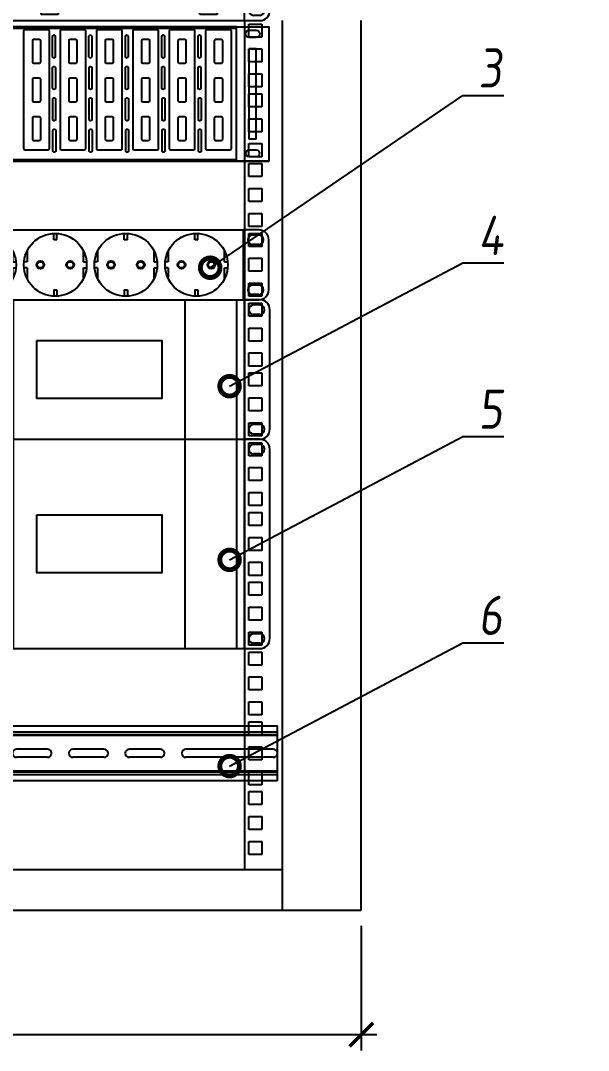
# Model space of a CAD drawing. Header units: millimetres. Extents: x -25459 to 1045457, y -66278 to 462905.
# Drawn here: x 654008 to 657629, y 27612 to 34172 of the extents above; entities that cross this region are included whole.
import ezdxf
from ezdxf import colors
from ezdxf.entities.mleader import LeaderData, LeaderLine
from ezdxf.enums import TextEntityAlignment as Align
from ezdxf.math import Vec2, Vec3

# ---------------------------------------------------------------- set-up
doc = ezdxf.new("R2010")
doc.units = ezdxf.units.MM
doc.layers.add('АП_АСУ_ОсновнаяТонкая', color=7, linetype='Continuous', lineweight=25)
doc.styles.add('BRAZEN-txt', font='isocpeui.ttf')
doc.styles.add('ISOCPEUR', font='isocpeui.ttf', dxfattribs={"height": 250})
doc.styles.add('ISOCUPER', font='isocpeur.ttf', dxfattribs={"width": 0.85, "oblique": 7})
doc.dimstyles.new('BRAZEN-Размеры_осевые', dxfattribs={"dimscale": 0, "dimtxt": 350, "dimasz": 150, "dimexe": 100, "dimexo": 100, "dimgap": 70, "dimtad": 1, "dimdec": 0, "dimzin": 0, "dimdsep": 46, "dimtxsty": 'BRAZEN-txt', "dimblk": 'ARCHTICK', "dimcen": 1, "dimdle": 100, "dimadec": 0, "dimazin": 0, "dimtfac": 1, "dimtdec": 0, "dimtofl": 0, "dimtmove": 1, "dimatfit": 3, "dimfxl": 1, "dimtolj": 1, "dimtzin": 0, "dimarcsym": 0})

# ---------------------------------------------------------------- blocks, each defined once
blk = doc.blocks.new('*U72')
at = {"color": 0, "linetype": 'ByBlock', "lineweight": -2}
for p, q in [((525.5, 566.7), (525.5, 522.25)), ((528.35, 556.2), (528.35, 564.5)), ((528.35, 564.5), (536.65, 564.5)), ((536.65, 564.5), (536.65, 556.2)), ((549.5, 566.7), (549.5, 522.25)), ((600, 522.25), (600, 566.7)), ((536.65, 556.2), (528.35, 556.2)), ((528.35, 540.325), (528.35, 548.625)), ((528.35, 548.625), (536.65, 548.625)), ((536.65, 548.625), (536.65, 540.325)), ((536.65, 540.325), (528.35, 540.325)), ((528.35, 524.45), (528.35, 532.75)), ((528.35, 532.75), (536.65, 532.75)), ((536.65, 532.75), (536.65, 524.45)), ((525.5, 522.25), (525.5, 477.8)), ((536.65, 524.45), (528.35, 524.45)), ((528.35, 511.75), (528.35, 520.05)), ((528.35, 520.05), (536.65, 520.05)), ((536.65, 520.05), (536.65, 511.75)), ((549.5, 522.25), (549.5, 477.8)), ((600, 477.8), (600, 522.25)), ((536.65, 511.75), (528.35, 511.75)), ((528.35, 495.875), (528.35, 504.175)), ((528.35, 504.175), (536.65, 504.175)), ((536.65, 504.175), (536.65, 495.875)), ((536.65, 495.875), (528.35, 495.875)), ((528.35, 480), (528.35, 488.3)), ((528.35, 488.3), (536.65, 488.3)), ((536.65, 488.3), (536.65, 480)), ((536.65, 480), (528.35, 480)), ((525.5, 477.8), (525.5, 433.35)), ((528.35, 467.3), (528.35, 475.6)), ((528.35, 475.6), (536.65, 475.6)), ((536.65, 475.6), (536.65, 467.3)), ((549.5, 477.8), (549.5, 433.35)), ((600, 433.35), (600, 477.8)), ((536.65, 467.3), (528.35, 467.3)), ((528.35, 451.425), (528.35, 459.725)), ((528.35, 459.725), (536.65, 459.725)), ((536.65, 459.725), (536.65, 451.425)), ((536.65, 451.425), (528.35, 451.425)), ((528.35, 435.55), (528.35, 443.85)), ((528.35, 443.85), (536.65, 443.85)), ((536.65, 443.85), (536.65, 435.55)), ((525.5, 433.35), (525.5, 388.9)), ((536.65, 435.55), (528.35, 435.55)), ((549.5, 433.35), (549.5, 388.9)), ((600, 388.9), (600, 433.35)), ((528.35, 422.85), (528.35, 431.15)), ((528.35, 431.15), (536.65, 431.15)), ((536.65, 431.15), (536.65, 422.85)), ((536.65, 422.85), (528.35, 422.85)), ((528.35, 406.975), (528.35, 415.275)), ((528.35, 415.275), (536.65, 415.275)), ((536.65, 415.275), (536.65, 406.975)), ((536.65, 406.975), (528.35, 406.975)), ((528.35, 391.1), (528.35, 399.4)), ((528.35, 399.4), (536.65, 399.4)), ((536.65, 399.4), (536.65, 391.1)), ((525.5, 388.9), (525.5, 344.45)), ((536.65, 391.1), (528.35, 391.1)), ((549.5, 388.9), (549.5, 344.45)), ((600, 344.45), (600, 388.9)), ((528.35, 378.4), (528.35, 386.7)), ((528.35, 386.7), (536.65, 386.7)), ((536.65, 386.7), (536.65, 378.4)), ((536.65, 378.4), (528.35, 378.4)), ((528.35, 362.525), (528.35, 370.825)), ((528.35, 370.825), (536.65, 370.825)), ((536.65, 370.825), (536.65, 362.525)), ((536.65, 362.525), (528.35, 362.525)), ((528.35, 346.65), (528.35, 354.95)), ((528.35, 354.95), (536.65, 354.95)), ((536.65, 354.95), (536.65, 346.65)), ((525.5, 344.45), (525.5, 300)), ((536.65, 346.65), (528.35, 346.65)), ((528.35, 333.95), (528.35, 342.25)), ((528.35, 342.25), (536.65, 342.25)), ((536.65, 342.25), (536.65, 333.95)), ((549.5, 344.45), (549.5, 300)), ((600, 300), (600, 344.45)), ((536.65, 333.95), (528.35, 333.95)), ((528.35, 318.075), (528.35, 326.375)), ((528.35, 326.375), (536.65, 326.375)), ((536.65, 326.375), (536.65, 318.075)), ((536.65, 318.075), (528.35, 318.075)), ((528.35, 302.2), (528.35, 310.5)), ((528.35, 310.5), (536.65, 310.5)), ((536.65, 310.5), (536.65, 302.2)), ((536.65, 302.2), (528.35, 302.2)), ((525.5, 300), (525.5, 255.55)), ((528.35, 289.5), (528.35, 297.8)), ((528.35, 297.8), (536.65, 297.8)), ((536.65, 297.8), (536.65, 289.5)), ((549.5, 300), (549.5, 255.55)), ((600, 255.55), (600, 300)), ((536.65, 289.5), (528.35, 289.5)), ((528.35, 273.625), (528.35, 281.925)), ((528.35, 281.925), (536.65, 281.925)), ((536.65, 281.925), (536.65, 273.625)), ((536.65, 273.625), (528.35, 273.625)), ((528.35, 257.75), (528.35, 266.05)), ((528.35, 266.05), (536.65, 266.05)), ((536.65, 266.05), (536.65, 257.75)), ((536.65, 257.75), (528.35, 257.75)), ((525.5, 255.55), (525.5, 211.1)), ((528.35, 245.05), (528.35, 253.35)), ((528.35, 253.35), (536.65, 253.35)), ((536.65, 253.35), (536.65, 245.05)), ((549.5, 255.55), (549.5, 211.1)), ((600, 211.1), (600, 255.55)), ((536.65, 245.05), (528.35, 245.05)), ((528.35, 229.175), (528.35, 237.475)), ((528.35, 237.475), (536.65, 237.475)), ((536.65, 237.475), (536.65, 229.175)), ((536.65, 229.175), (528.35, 229.175)), ((528.35, 213.3), (528.35, 221.6)), ((528.35, 221.6), (536.65, 221.6)), ((536.65, 221.6), (536.65, 213.3)), ((525.5, 211.1), (525.5, 166.65)), ((536.65, 213.3), (528.35, 213.3)), ((549.5, 211.1), (549.5, 166.65)), ((600, 166.65), (600, 211.1)), ((528.35, 200.6), (528.35, 208.9)), ((528.35, 208.9), (536.65, 208.9)), ((536.65, 208.9), (536.65, 200.6)), ((536.65, 200.6), (528.35, 200.6)), ((528.35, 184.725), (528.35, 193.025)), ((528.35, 193.025), (536.65, 193.025)), ((536.65, 193.025), (536.65, 184.725)), ((536.65, 184.725), (528.35, 184.725)), ((528.35, 168.85), (528.35, 177.15)), ((528.35, 177.15), (536.65, 177.15)), ((536.65, 177.15), (536.65, 168.85)), ((525.5, 166.65), (525.5, 122.2)), ((536.65, 168.85), (528.35, 168.85)), ((528.35, 156.15), (528.35, 164.45)), ((528.35, 164.45), (536.65, 164.45)), ((536.65, 164.45), (536.65, 156.15)), ((549.5, 166.65), (549.5, 122.2)), ((600, 122.2), (600, 166.65)), ((536.65, 156.15), (528.35, 156.15)), ((528.35, 140.275), (528.35, 148.575)), ((528.35, 148.575), (536.65, 148.575)), ((536.65, 148.575), (536.65, 140.275)), ((536.65, 140.275), (528.35, 140.275)), ((528.35, 124.4), (528.35, 132.7)), ((528.35, 132.7), (536.65, 132.7)), ((536.65, 132.7), (536.65, 124.4)), ((525.5, 122.2), (525.5, 77.75)), ((536.65, 124.4), (528.35, 124.4)), ((528.35, 111.7), (528.35, 120)), ((528.35, 120), (536.65, 120)), ((536.65, 120), (536.65, 111.7)), ((549.5, 122.2), (549.5, 77.75)), ((600, 77.75), (600, 122.2)), ((536.65, 111.7), (528.35, 111.7)), ((528.35, 95.825), (528.35, 104.125)), ((528.35, 104.125), (536.65, 104.125)), ((536.65, 104.125), (536.65, 95.825)), ((536.65, 95.825), (528.35, 95.825)), ((528.35, 79.95), (528.35, 88.25)), ((528.35, 88.25), (536.65, 88.25)), ((536.65, 88.25), (536.65, 79.95)), ((536.65, 79.95), (528.35, 79.95)), ((525.5, 77.75), (525.5, 33.3)), ((528.35, 67.25), (528.35, 75.55)), ((528.35, 75.55), (536.65, 75.55)), ((536.65, 75.55), (536.65, 67.25)), ((549.5, 77.75), (549.5, 33.3)), ((600, 33.3), (600, 77.75)), ((536.65, 67.25), (528.35, 67.25)), ((528.35, 51.375), (528.35, 59.675)), ((528.35, 59.675), (536.65, 59.675)), ((536.65, 59.675), (536.65, 51.375)), ((536.65, 51.375), (528.35, 51.375)), ((528.35, 35.5), (528.35, 43.8)), ((528.35, 43.8), (536.65, 43.8)), ((536.65, 43.8), (536.65, 35.5)), ((525.5, 33.3), (525.5, 26)), ((536.65, 35.5), (528.35, 35.5)), ((549.5, 33.3), (549.5, 0)), ((600, 0), (600, 33.3)), ((50.5, 26), (549.5, 26)), ((0, 0), (600, 0))]:
    blk.add_line(p, q, dxfattribs=at)
blk = doc.blocks.new("19'' блок розеток")
at = {"color": 0, "linetype": 'ByBlock', "lineweight": -2}
for p, q in [((164.69, 22.22), (174.5, 22.22)), ((174.5, 22.22), (625.5, 22.22)), ((174.5, -22.23), (174.5, 22.22)), ((234.44, 16), (234.44, 19.97)), ((236.44, 16), (236.44, 19.97)), ((279.5, 16), (279.5, 19.97)), ((281.5, 16), (281.5, 19.97)), ((324.5, 16), (324.5, 19.97)), ((326.5, 16), (326.5, 19.97)), ((369.5, 16), (369.5, 19.97)), ((371.5, 16), (371.5, 19.97)), ((414.5, 16), (414.5, 19.97)), ((416.5, 16), (416.5, 19.97)), ((459.5, 16), (459.5, 19.97)), ((461.5, 16), (461.5, 19.97)), ((504.5, 16), (504.5, 19.97)), ((506.5, 16), (506.5, 19.97)), ((549.5, 16), (549.5, 19.97)), ((551.5, 16), (551.5, 19.97)), ((594.5, 16), (594.5, 19.97)), ((596.5, 16), (596.5, 19.97)), ((625.5, -22.23), (625.5, 22.22)), ((635.31, 22.22), (625.5, 22.22)), ((158.34, -15.88), (158.34, 15.87)), ((164.69, 18.87), (168.65, 18.87)), ((236.44, 16), (234.44, 16)), ((281.5, 16), (279.5, 16)), ((326.5, 16), (324.5, 16)), ((371.5, 16), (369.5, 16)), ((416.5, 16), (414.5, 16)), ((461.5, 16), (459.5, 16)), ((506.5, 16), (504.5, 16)), ((551.5, 16), (549.5, 16)), ((596.5, 16), (594.5, 16)), ((635.31, 18.87), (631.35, 18.87)), ((641.66, -15.88), (641.66, 15.87)), ((164.69, 12.87), (168.65, 12.87)), ((185.84, 12.01), (187.53, 12.98)), ((187.53, 0), (185.84, 12.01)), ((185.84, 12.01), (203.93, 12.01)), ((202.25, 12.98), (203.93, 12.01)), ((202.25, 0), (203.93, 12.01)), ((217.44, 8.72), (217.44, 2)), ((253.44, 2), (253.44, 8.72)), ((262.5, 8.72), (262.5, 2)), ((298.5, 2), (298.5, 8.72)), ((307.5, 8.72), (307.5, 2)), ((343.5, 2), (343.5, 8.72)), ((352.5, 8.72), (352.5, 2)), ((388.5, 2), (388.5, 8.72)), ((397.5, 8.72), (397.5, 2)), ((433.5, 2), (433.5, 8.72)), ((442.5, 8.72), (442.5, 2)), ((478.5, 2), (478.5, 8.72)), ((487.5, 8.72), (487.5, 2)), ((523.5, 2), (523.5, 8.72)), ((532.5, 8.72), (532.5, 2)), ((568.5, 2), (568.5, 8.72)), ((577.5, 8.72), (577.5, 2)), ((613.5, 2), (613.5, 8.72)), ((635.31, 12.87), (631.35, 12.87)), ((217.44, 2), (215.54, 2)), ((253.44, 2), (255.34, 2)), ((262.5, 2), (260.6, 2)), ((298.5, 2), (300.4, 2)), ((307.5, 2), (305.6, 2)), ((343.5, 2), (345.4, 2)), ((352.5, 2), (350.6, 2)), ((388.5, 2), (390.4, 2)), ((397.5, 2), (395.6, 2)), ((433.5, 2), (435.4, 2)), ((442.5, 2), (440.6, 2)), ((478.5, 2), (480.4, 2)), ((487.5, 2), (485.6, 2)), ((523.5, 2), (525.4, 2)), ((532.5, 2), (530.6, 2)), ((568.5, 2), (570.4, 2)), ((577.5, 2), (575.6, 2)), ((613.5, 2), (615.4, 2)), ((187.53, 0), (202.25, 0)), ((217.44, -2), (215.54, -2)), ((217.44, -2), (217.44, -8.72)), ((253.44, -2), (255.34, -2)), ((253.44, -8.72), (253.44, -2)), ((262.5, -2), (260.6, -2)), ((262.5, -2), (262.5, -8.72)), ((298.5, -2), (300.4, -2)), ((298.5, -8.72), (298.5, -2)), ((307.5, -2), (305.6, -2)), ((307.5, -2), (307.5, -8.72)), ((343.5, -2), (345.4, -2)), ((343.5, -8.72), (343.5, -2)), ((352.5, -2), (350.6, -2)), ((352.5, -2), (352.5, -8.72)), ((388.5, -2), (390.4, -2)), ((388.5, -8.72), (388.5, -2)), ((397.5, -2), (395.6, -2)), ((397.5, -2), (397.5, -8.72)), ((433.5, -2), (435.4, -2)), ((433.5, -8.72), (433.5, -2)), ((442.5, -2), (440.6, -2)), ((442.5, -2), (442.5, -8.72)), ((478.5, -2), (480.4, -2)), ((478.5, -8.72), (478.5, -2)), ((487.5, -2), (485.6, -2)), ((487.5, -2), (487.5, -8.72)), ((523.5, -2), (525.4, -2)), ((523.5, -8.72), (523.5, -2)), ((532.5, -2), (530.6, -2)), ((532.5, -2), (532.5, -8.72)), ((568.5, -2), (570.4, -2)), ((568.5, -8.72), (568.5, -2)), ((577.5, -2), (575.6, -2)), ((577.5, -2), (577.5, -8.72)), ((613.5, -2), (615.4, -2)), ((613.5, -8.72), (613.5, -2)), ((164.69, -12.88), (168.65, -12.88)), ((635.31, -12.88), (631.35, -12.88)), ((164.69, -18.88), (168.65, -18.88)), ((234.44, -16), (234.44, -19.97)), ((234.44, -16), (236.44, -16)), ((236.44, -16), (236.44, -19.97)), ((279.5, -16), (279.5, -19.97)), ((279.5, -16), (281.5, -16)), ((281.5, -16), (281.5, -19.97)), ((324.5, -16), (324.5, -19.97)), ((324.5, -16), (326.5, -16)), ((326.5, -16), (326.5, -19.97)), ((369.5, -16), (369.5, -19.97)), ((369.5, -16), (371.5, -16)), ((371.5, -16), (371.5, -19.97)), ((414.5, -16), (414.5, -19.97)), ((414.5, -16), (416.5, -16)), ((416.5, -16), (416.5, -19.97)), ((459.5, -16), (459.5, -19.97)), ((459.5, -16), (461.5, -16)), ((461.5, -16), (461.5, -19.97)), ((504.5, -16), (504.5, -19.97)), ((504.5, -16), (506.5, -16)), ((506.5, -16), (506.5, -19.97)), ((549.5, -16), (549.5, -19.97)), ((549.5, -16), (551.5, -16)), ((551.5, -16), (551.5, -19.97)), ((594.5, -16), (594.5, -19.97)), ((594.5, -16), (596.5, -16)), ((596.5, -16), (596.5, -19.97)), ((635.31, -18.88), (631.35, -18.88)), ((174.5, -22.23), (164.69, -22.23)), ((174.5, -22.23), (625.5, -22.23)), ((625.5, -22.23), (635.31, -22.23))]:
    blk.add_line(p, q, dxfattribs=at)
for points in [[(186.8, 12.56), (186.8, 13.71), (202.97, 13.71), (202.97, 12.56)], [(187.53, 12.98), (202.25, 12.98)], [(202.97, 5.16), (202.97, -13.71), (186.8, -13.71), (186.8, 5.16)], [(202.25, 0), (202.25, -12.98), (187.53, -12.98), (187.53, 0)]]:
    blk.add_lwpolyline(points, dxfattribs=at)
for centre, radius in [((235.44, 0), 20), ((280.5, 0), 20), ((325.5, 0), 20), ((370.5, 0), 20), ((415.5, 0), 20), ((460.5, 0), 20), ((505.5, 0), 20), ((550.5, 0), 20), ((595.5, 0), 20), ((225.94, 0), 2.5), ((225.94, 0), 2), ((244.94, 0), 2.5), ((244.94, 0), 2), ((271, 0), 2.5), ((271, 0), 2), ((290, 0), 2.5), ((290, 0), 2), ((316, 0), 2.5), ((316, 0), 2), ((335, 0), 2.5), ((335, 0), 2), ((361, 0), 2.5), ((361, 0), 2), ((380, 0), 2.5), ((380, 0), 2), ((406, 0), 2.5), ((406, 0), 2), ((425, 0), 2.5), ((425, 0), 2), ((451, 0), 2.5), ((451, 0), 2), ((470, 0), 2.5), ((470, 0), 2), ((496, 0), 2.5), ((496, 0), 2), ((515, 0), 2.5), ((515, 0), 2), ((541, 0), 2.5), ((541, 0), 2), ((560, 0), 2.5), ((560, 0), 2), ((586, 0), 2.5), ((586, 0), 2), ((605, 0), 2.5), ((605, 0), 2)]:
    blk.add_circle(centre, radius, dxfattribs=at)
for centre, radius, start, end in [((164.69, 15.87), 6.35, 90, 180), ((635.31, 15.87), 6.35, 0, 90), ((164.69, 15.87), 3, 90, 270), ((168.65, 15.87), 3, 270, 90), ((631.35, 15.87), 3, 90, 270), ((635.31, 15.87), 3, 270, 90), ((164.69, -15.88), 3, 90, 270), ((168.65, -15.88), 3, 270, 90), ((631.35, -15.88), 3, 90, 270), ((635.31, -15.88), 3, 270, 90), ((164.69, -15.88), 6.35, 180, 270), ((635.31, -15.88), 6.35, 270, 0)]:
    blk.add_arc(centre, radius, start, end, dxfattribs=at)
at = {"color": 0, "lineweight": -2, "style": 'ISOCPEUR', "oblique": 15, "flags": 8}
blk.add_attdef('НАИМЕНОВАНИЕ', text='', height=25, dxfattribs=at).set_placement((750, 0), align=Align.MIDDLE_LEFT)
blk = doc.blocks.new('*U71')
at = {"color": 0, "linetype": 'ByBlock', "lineweight": -2}
for p, q in [((164.69, 22.22), (174.5, 22.22)), ((174.5, 22.22), (625.5, 22.22)), ((174.5, -66.68), (174.5, 22.22)), ((215.16, -66.68), (215.16, 22.22)), ((226.12, -66.68), (226.12, 22.22)), ((237.08, -66.68), (237.08, 22.22)), ((248.04, -66.68), (248.04, 22.22)), ((258.99, -66.68), (258.99, 22.22)), ((269.95, -66.68), (269.95, 22.22)), ((280.91, -66.68), (280.91, 22.22)), ((291.87, -66.68), (291.87, 22.22)), ((302.83, -66.68), (302.83, 22.22)), ((313.79, -66.68), (313.79, 22.22)), ((324.75, -66.68), (324.75, 22.22)), ((335.71, -66.68), (335.71, 22.22)), ((346.67, -66.68), (346.67, 22.22)), ((357.62, -66.68), (357.62, 22.22)), ((368.58, -66.68), (368.58, 22.22)), ((379.54, -66.68), (379.54, 22.22)), ((390.5, -66.68), (390.5, 22.22)), ((401.46, -66.68), (401.46, 22.22)), ((412.42, -66.68), (412.42, 22.22)), ((423.38, -66.68), (423.38, 22.22)), ((434.34, -66.68), (434.34, 22.22)), ((445.3, -66.68), (445.3, 22.22)), ((456.26, -66.68), (456.26, 22.22)), ((467.21, -66.68), (467.21, 22.22)), ((478.17, -66.68), (478.17, 22.22)), ((587.76, -66.68), (587.76, 22.22)), ((620.64, -66.68), (620.64, 22.22)), ((635.31, 22.22), (625.5, 22.22)), ((625.5, -66.68), (625.5, 22.22)), ((158.34, -60.33), (158.34, 15.87)), ((164.69, 18.87), (168.65, 18.87)), ((635.31, 18.87), (631.35, 18.87)), ((641.66, -60.33), (641.66, 15.87)), ((164.69, 12.87), (168.65, 12.87)), ((635.31, 12.87), (631.35, 12.87)), ((164.69, -57.33), (168.65, -57.33)), ((635.31, -57.33), (631.35, -57.33)), ((164.69, -63.33), (168.65, -63.33)), ((635.31, -63.33), (631.35, -63.33)), ((174.5, -66.68), (164.69, -66.68)), ((174.5, -66.68), (625.5, -66.68)), ((625.5, -66.68), (635.31, -66.68))]:
    blk.add_line(p, q, dxfattribs=at)
blk.add_lwpolyline([(493.05, -3.78), (572.89, -3.78), (572.89, -40.67), (493.05, -40.67)], close=True, dxfattribs=at)
for centre, radius, start, end in [((164.69, 15.87), 6.35, 90, 180), ((635.31, 15.87), 6.35, 0, 90), ((164.69, 15.87), 3, 90, 270), ((168.65, 15.87), 3, 270, 90), ((631.35, 15.87), 3, 90, 270), ((635.31, 15.87), 3, 270, 90), ((164.69, -60.33), 3, 90, 270), ((168.65, -60.33), 3, 270, 90), ((631.35, -60.33), 3, 90, 270), ((635.31, -60.33), 3, 270, 90), ((164.69, -60.33), 6.35, 180, 270), ((635.31, -60.33), 6.35, 270, 0)]:
    blk.add_arc(centre, radius, start, end, dxfattribs=at)
at = {"color": 0, "lineweight": -2, "style": 'ISOCPEUR', "oblique": 15, "flags": 8}
blk.add_attdef('НАИМЕНОВАНИЕ', text='', height=25, dxfattribs=at).set_placement((750, -22.22), align=Align.MIDDLE_LEFT)
blk = doc.blocks.new('SE2600 ОПЕРАТОР PRO')
at = {"color": 7}
for p, q in [((16274, 3000), (722, 3000)), ((16274, 2964), (722, 2964)), ((16715, 2512), (16549, 2512)), ((16549, 2512), (16549, 495)), ((16715, 495), (16715, 2512)), ((16715, 495), (16549, 495)), ((16274, 26), (722, 26)), ((10744, 0), (16274, 0)), ((16274, 0), (16996, 0))]:
    blk.add_line(p, q, dxfattribs=at)
blk.add_lwpolyline([(16274, 3000), (16996, 3000), (16996, 0), (16274, 0), (16274, 3000)], dxfattribs=at)
blk.add_lwpolyline([(16274, 3000), (16996, 3000), (16996, 0), (16274, 0), (16274, 3000)], dxfattribs=at)
for points in [[(11516, 2912, -0.414214), (11551, 2947), (12043, 2947, -0.414214), (12078, 2912)], [(12078, 2912), (12078, 279, -0.414214), (12043, 244), (11551, 244, -0.414214), (11516, 279), (11516, 2912)], [(12331, 2912, -0.414214), (12366, 2947), (12857, 2947, -0.414214), (12892, 2912)], [(12892, 2912), (12892, 279, -0.414214), (12857, 244), (12366, 244, -0.414214), (12331, 279), (12331, 2912)], [(13145, 2912, -0.414214), (13180, 2947), (13672, 2947, -0.414214), (13707, 2912)], [(13707, 2912), (13707, 279, -0.414214), (13672, 244), (13180, 244, -0.414214), (13145, 279), (13145, 2912)], [(13960, 2912, -0.414214), (13995, 2947), (14487, 2947, -0.414214), (14522, 2912)], [(14522, 2912), (14522, 279, -0.414214), (14487, 244), (13995, 244, -0.414214), (13960, 279), (13960, 2912)], [(14775, 2912, -0.414214), (14810, 2947), (15302, 2947, -0.414214), (15337, 2912)], [(15337, 2912), (15337, 279, -0.414214), (15302, 244), (14810, 244, -0.414214), (14775, 279), (14775, 2912)], [(15589, 2912, -0.414214), (15624, 2947), (16116, 2947, -0.414214), (16151, 2912)], [(16151, 2912), (16151, 279, -0.414214), (16116, 244), (15624, 244, -0.414214), (15589, 279), (15589, 2912)]]:
    blk.add_lwpolyline(points, format="xyb", dxfattribs=at)
for points in [[(12156, 2792, -0.414214), (12185, 2822), (12187, 2822, -0.414214), (12217, 2792), (12217, 2335, -0.414214), (12187, 2306), (12185, 2306, -0.414214), (12156, 2335)], [(12971, 2792, -0.414214), (13000, 2822), (13002, 2822, -0.414214), (13032, 2792), (13032, 2335, -0.414214), (13002, 2306), (13000, 2306, -0.414214), (12971, 2335)], [(13785, 2792, -0.414214), (13815, 2822), (13817, 2822, -0.414214), (13846, 2792), (13846, 2335, -0.414214), (13817, 2306), (13815, 2306, -0.414214), (13785, 2335)], [(14600, 2792, -0.414214), (14629, 2822), (14632, 2822, -0.414214), (14661, 2792), (14661, 2335, -0.414214), (14632, 2306), (14629, 2306, -0.414214), (14600, 2335)], [(15415, 2792, -0.414214), (15444, 2822), (15446, 2822, -0.414214), (15476, 2792), (15476, 2335, -0.414214), (15446, 2306), (15444, 2306, -0.414214), (15415, 2335)], [(16555, 2926), (16715, 2926, -0.414214), (16795, 2846), (16795, 2846, -0.414214), (16715, 2767), (16555, 2767, -0.414214), (16475, 2846), (16475, 2846, -0.414214)], [(11711, 2693, -0.414214), (11746, 2728), (11848, 2728, -0.414214), (11883, 2693), (11883, 2218, -0.414214), (11848, 2183), (11746, 2183, -0.414214), (11711, 2218)], [(12525, 2693, -0.414214), (12560, 2728), (12663, 2728, -0.414214), (12698, 2693), (12698, 2218, -0.414214), (12663, 2183), (12560, 2183, -0.414214), (12525, 2218)], [(13340, 2693, -0.414214), (13375, 2728), (13478, 2728, -0.414214), (13513, 2693), (13513, 2218, -0.414214), (13478, 2183), (13375, 2183, -0.414214), (13340, 2218)], [(14155, 2693, -0.414214), (14190, 2728), (14292, 2728, -0.414214), (14327, 2693), (14327, 2218, -0.414214), (14292, 2183), (14190, 2183, -0.414214), (14155, 2218)], [(14969, 2693, -0.414214), (15004, 2728), (15107, 2728, -0.414214), (15142, 2693), (15142, 2218, -0.414214), (15107, 2183), (15004, 2183, -0.414214), (14969, 2218)], [(15784, 2693, -0.414214), (15819, 2728), (15922, 2728, -0.414214), (15957, 2693), (15957, 2218, -0.414214), (15922, 2183), (15819, 2183, -0.414214), (15784, 2218)], [(12158, 2091, -0.414214), (12187, 2120), (12190, 2120, -0.414214), (12219, 2091), (12219, 1634, -0.414214), (12190, 1604), (12187, 1604, -0.414214), (12158, 1634)], [(12973, 2091, -0.414214), (13002, 2120), (13004, 2120, -0.414214), (13034, 2091), (13034, 1634, -0.414214), (13004, 1604), (13002, 1604, -0.414214), (12973, 1634)], [(13787, 2091, -0.414214), (13817, 2120), (13819, 2120, -0.414214), (13848, 2091), (13848, 1634, -0.414214), (13819, 1604), (13817, 1604, -0.414214), (13787, 1634)], [(14602, 2091, -0.414214), (14632, 2120), (14634, 2120, -0.414214), (14663, 2091), (14663, 1634, -0.414214), (14634, 1604), (14632, 1604, -0.414214), (14602, 1634)], [(15417, 2091, -0.414214), (15446, 2120), (15448, 2120, -0.414214), (15478, 2091), (15478, 1634, -0.414214), (15448, 1604), (15446, 1604, -0.414214), (15417, 1634)], [(11711, 1829, -0.414214), (11746, 1864), (11848, 1864, -0.414214), (11883, 1829), (11883, 1354, -0.414214), (11848, 1319), (11746, 1319, -0.414214), (11711, 1354)], [(12525, 1829, -0.414214), (12560, 1864), (12663, 1864, -0.414214), (12698, 1829), (12698, 1354, -0.414214), (12663, 1319), (12560, 1319, -0.414214), (12525, 1354)], [(13340, 1829, -0.414214), (13375, 1864), (13478, 1864, -0.414214), (13513, 1829), (13513, 1354, -0.414214), (13478, 1319), (13375, 1319, -0.414214), (13340, 1354)], [(14155, 1829, -0.414214), (14190, 1864), (14292, 1864, -0.414214), (14327, 1829), (14327, 1354, -0.414214), (14292, 1319), (14190, 1319, -0.414214), (14155, 1354)], [(14969, 1829, -0.414214), (15004, 1864), (15107, 1864, -0.414214), (15142, 1829), (15142, 1354, -0.414214), (15107, 1319), (15004, 1319, -0.414214), (14969, 1354)], [(15784, 1829, -0.414214), (15819, 1864), (15922, 1864, -0.414214), (15957, 1829), (15957, 1354, -0.414214), (15922, 1319), (15819, 1319, -0.414214), (15784, 1354)], [(12162, 1389, -0.414214), (12192, 1418), (12194, 1418, -0.414214), (12223, 1389), (12223, 932, -0.414214), (12194, 903), (12192, 903, -0.414214), (12162, 932)], [(12977, 1389, -0.414214), (13007, 1418), (13009, 1418, -0.414214), (13038, 1389), (13038, 932, -0.414214), (13009, 903), (13007, 903, -0.414214), (12977, 932)], [(13792, 1389, -0.414214), (13821, 1418), (13823, 1418, -0.414214), (13853, 1389), (13853, 932, -0.414214), (13823, 903), (13821, 903, -0.414214), (13792, 932)], [(14607, 1389, -0.414214), (14636, 1418), (14638, 1418, -0.414214), (14668, 1389), (14668, 932, -0.414214), (14638, 903), (14636, 903, -0.414214), (14607, 932)], [(15421, 1389, -0.414214), (15451, 1418), (15453, 1418, -0.414214), (15482, 1389), (15482, 932, -0.414214), (15453, 903), (15451, 903, -0.414214), (15421, 932)], [(11711, 964, -0.414214), (11746, 999), (11848, 999, -0.414214), (11883, 964), (11883, 490, -0.414214), (11848, 455), (11746, 455, -0.414214), (11711, 490)], [(12525, 964, -0.414214), (12560, 999), (12663, 999, -0.414214), (12698, 964), (12698, 490, -0.414214), (12663, 455), (12560, 455, -0.414214), (12525, 490)], [(13340, 964, -0.414214), (13375, 999), (13478, 999, -0.414214), (13513, 964), (13513, 490, -0.414214), (13478, 455), (13375, 455, -0.414214), (13340, 490)], [(14155, 964, -0.414214), (14190, 999), (14292, 999, -0.414214), (14327, 964), (14327, 490, -0.414214), (14292, 455), (14190, 455, -0.414214), (14155, 490)], [(14969, 964, -0.414214), (15004, 999), (15107, 999, -0.414214), (15142, 964), (15142, 490, -0.414214), (15107, 455), (15004, 455, -0.414214), (14969, 490)], [(15784, 964, -0.414214), (15819, 999), (15922, 999, -0.414214), (15957, 964), (15957, 490, -0.414214), (15922, 455), (15819, 455, -0.414214), (15784, 490)], [(12165, 687, -0.414214), (12194, 717), (12196, 717, -0.414214), (12226, 687), (12226, 230, -0.414214), (12196, 201), (12194, 201, -0.414214), (12165, 230)], [(12979, 687, -0.414214), (13009, 717), (13011, 717, -0.414214), (13040, 687), (13040, 230, -0.414214), (13011, 201), (13009, 201, -0.414214), (12979, 230)], [(13794, 687, -0.414214), (13823, 717), (13826, 717, -0.414214), (13855, 687), (13855, 230, -0.414214), (13826, 201), (13823, 201, -0.414214), (13794, 230)], [(14609, 687, -0.414214), (14638, 717), (14640, 717, -0.414214), (14670, 687), (14670, 230, -0.414214), (14640, 201), (14638, 201, -0.414214), (14609, 230)], [(15423, 687, -0.414214), (15453, 717), (15455, 717, -0.414214), (15484, 687), (15484, 230, -0.414214), (15455, 201), (15453, 201, -0.414214), (15423, 230)], [(16559, 252), (16711, 252, -0.414214), (16787, 175), (16787, 175, -0.414214), (16711, 99), (16559, 99, -0.414214), (16482, 175), (16482, 175, -0.414214)]]:
    blk.add_lwpolyline(points, format="xyb", close=True, dxfattribs=at)
blk = doc.blocks.new('*U69')
at = {"color": 0, "linetype": 'ByBlock', "lineweight": -2}
for p, q in [((164.69, 22.22), (174.5, 22.22)), ((174.5, 22.22), (625.5, 22.22)), ((174.5, -22.23), (174.5, 22.22)), ((635.31, 22.22), (625.5, 22.22)), ((625.5, -22.23), (625.5, 22.22)), ((158.34, -15.88), (158.34, 15.87)), ((164.69, 18.87), (168.65, 18.87)), ((191.9, 18.31), (202.93, 18.31)), ((191.9, -18.19), (191.9, 18.31)), ((202.93, 18.31), (202.93, -18.19)), ((293.19, 18.19), (304.22, 18.19)), ((293.19, -18.31), (293.19, 18.19)), ((304.22, 18.19), (304.22, -18.31)), ((394.48, 18.06), (405.52, 18.06)), ((394.48, -18.44), (394.48, 18.06)), ((405.52, 18.06), (405.52, -18.44)), ((495.78, 18.19), (506.81, 18.19)), ((495.78, -18.31), (495.78, 18.19)), ((506.81, 18.19), (506.81, -18.31)), ((597.07, 18.07), (608.1, 18.07)), ((597.07, -18.44), (597.07, 18.07)), ((608.1, 18.07), (608.1, -18.44)), ((635.31, 18.87), (631.35, 18.87)), ((641.66, -15.88), (641.66, 15.87)), ((164.69, 12.87), (168.65, 12.87)), ((635.31, 12.87), (631.35, 12.87)), ((191.9, -4.03), (202.93, -4.03)), ((293.19, -4.15), (304.22, -4.15)), ((394.48, -4.28), (405.52, -4.28)), ((495.78, -4.15), (506.81, -4.15)), ((597.07, -4.27), (608.1, -4.27)), ((164.69, -12.88), (168.65, -12.88)), ((635.31, -12.88), (631.35, -12.88)), ((164.69, -18.88), (168.65, -18.88)), ((202.93, -18.19), (191.9, -18.19)), ((304.22, -18.31), (293.19, -18.31)), ((405.52, -18.44), (394.48, -18.44)), ((506.81, -18.31), (495.78, -18.31)), ((608.1, -18.44), (597.07, -18.44)), ((635.31, -18.88), (631.35, -18.88)), ((174.5, -22.23), (164.69, -22.23)), ((174.5, -22.23), (625.5, -22.23)), ((625.5, -22.23), (635.31, -22.23))]:
    blk.add_line(p, q, dxfattribs=at)
for centre, radius, start, end in [((164.69, 15.87), 6.35, 90, 180), ((635.31, 15.87), 6.35, 0, 90), ((164.69, 15.87), 3, 90, 270), ((168.65, 15.87), 3, 270, 90), ((631.35, 15.87), 3, 90, 270), ((635.31, 15.87), 3, 270, 90), ((164.69, -15.88), 3, 90, 270), ((168.65, -15.88), 3, 270, 90), ((631.35, -15.88), 3, 90, 270), ((635.31, -15.88), 3, 270, 90), ((164.69, -15.88), 6.35, 180, 270), ((635.31, -15.88), 6.35, 270, 0)]:
    blk.add_arc(centre, radius, start, end, dxfattribs=at)
at = {"color": 0, "lineweight": -2, "style": 'ISOCPEUR', "oblique": 15, "flags": 8}
blk.add_attdef('НАИМЕНОВАНИЕ', text='', height=25, dxfattribs=at).set_placement((750, 10.43), align=Align.MIDDLE_LEFT)
blk = doc.blocks.new('_DotSmall')
at = {"color": 0, "linetype": 'ByBlock', "const_width": 0.5}
blk.add_lwpolyline([(-0.0625, 0, 1), (0.0625, 0, 1)], format="xyb", close=True, dxfattribs=at)
blk = doc.blocks.new('*U83')
at = {"color": 0, "linetype": 'ByBlock', "lineweight": -2}
for p, q in [((164.69, 22.22), (174.5, 22.22)), ((174.5, 22.22), (625.5, 22.22)), ((174.5, -111.13), (174.5, 22.22)), ((215.16, -111.13), (215.16, 22.22)), ((226.12, -111.13), (226.12, 22.22)), ((237.08, -111.13), (237.08, 22.22)), ((248.04, -111.13), (248.04, 22.22)), ((258.99, -111.13), (258.99, 22.22)), ((269.95, -111.13), (269.95, 22.22)), ((280.91, -111.13), (280.91, 22.22)), ((291.87, -111.13), (291.87, 22.22)), ((302.83, -111.13), (302.83, 22.22)), ((313.79, -111.13), (313.79, 22.22)), ((324.75, -111.13), (324.75, 22.22)), ((335.71, -111.13), (335.71, 22.22)), ((346.67, -111.13), (346.67, 22.22)), ((357.62, -111.13), (357.62, 22.22)), ((368.58, -111.13), (368.58, 22.22)), ((379.54, -111.13), (379.54, 22.22)), ((390.5, -111.13), (390.5, 22.22)), ((401.46, -111.13), (401.46, 22.22)), ((412.42, -111.13), (412.42, 22.22)), ((423.38, -111.13), (423.38, 22.22)), ((434.34, -111.13), (434.34, 22.22)), ((445.3, -111.13), (445.3, 22.22)), ((456.26, -111.13), (456.26, 22.22)), ((467.21, -111.13), (467.21, 22.22)), ((478.17, -111.13), (478.17, 22.22)), ((587.76, -111.13), (587.76, 22.22)), ((620.64, -111.13), (620.64, 22.22)), ((635.31, 22.22), (625.5, 22.22)), ((625.5, -111.13), (625.5, 22.22)), ((158.34, -104.78), (158.34, 15.87)), ((164.69, 18.87), (168.65, 18.87)), ((635.31, 18.87), (631.35, 18.87)), ((641.66, -104.78), (641.66, 15.87)), ((164.69, 12.87), (168.65, 12.87)), ((635.31, 12.87), (631.35, 12.87)), ((164.69, -101.78), (168.65, -101.78)), ((635.31, -101.78), (631.35, -101.78)), ((164.69, -107.78), (168.65, -107.78)), ((174.5, -111.13), (164.69, -111.13)), ((174.5, -111.13), (625.5, -111.13)), ((625.5, -111.13), (635.31, -111.13)), ((635.31, -107.78), (631.35, -107.78))]:
    blk.add_line(p, q, dxfattribs=at)
blk.add_lwpolyline([(493.05, -26), (572.89, -26), (572.89, -62.9), (493.05, -62.9)], close=True, dxfattribs=at)
for centre, radius, start, end in [((164.69, 15.87), 6.35, 90, 180), ((635.31, 15.87), 6.35, 0, 90), ((164.69, 15.87), 3, 90, 270), ((168.65, 15.87), 3, 270, 90), ((631.35, 15.87), 3, 90, 270), ((635.31, 15.87), 3, 270, 90), ((164.69, -104.78), 6.35, 180, 270), ((164.69, -104.78), 3, 90, 270), ((168.65, -104.78), 3, 270, 90), ((631.35, -104.78), 3, 90, 270), ((635.31, -104.78), 3, 270, 90), ((635.31, -104.78), 6.35, 270, 0)]:
    blk.add_arc(centre, radius, start, end, dxfattribs=at)
at = {"color": 0, "lineweight": -2, "style": 'ISOCPEUR', "oblique": 15, "flags": 8}
blk.add_attdef('НАИМЕНОВАНИЕ', text='', height=25, dxfattribs=at).set_placement((750, -44.45), align=Align.MIDDLE_LEFT)
blk = doc.blocks.new('_ARCHTICK')
at = {"color": 0, "linetype": 'ByBlock', "const_width": 0.15}
blk.add_lwpolyline([(-0.5, -0.5), (0.5, 0.5)], dxfattribs=at)
blk = doc.blocks.new('*D76')
at = {"layer": 'Defpoints', "color": 0, "ltscale": 50, "transparency": 16777216}
for p in [(650180.6, 28504.9), (656180.6, 28504.9), (650180.6, 27711.7)]:
    blk.add_point(p, dxfattribs=at)
at = {"layer": 'АП_АСУ_ОсновнаяТонкая', "color": 0, "linetype": 'Continuous', "lineweight": -2, "ltscale": 50, "transparency": 16777216}
for p, q in [((650180.6, 28404.9), (650180.6, 27611.7)), ((656180.6, 28404.9), (656180.6, 27611.7)), ((656280.6, 27711.7), (650080.6, 27711.7))]:
    blk.add_line(p, q, dxfattribs=at)
at = {"layer": 'АП_АСУ_ОсновнаяТонкая', "color": 0, "lineweight": -2, "ltscale": 50, "transparency": 16777216, "xscale": 150, "yscale": 150, "zscale": 150, "rotation": 180}
blk.add_blockref('_ARCHTICK', (650180.6, 27711.7), dxfattribs=at)
at = {"layer": 'АП_АСУ_ОсновнаяТонкая', "color": 0, "lineweight": -2, "ltscale": 50, "transparency": 16777216, "xscale": 150, "yscale": 150, "zscale": 150}
blk.add_blockref('_ARCHTICK', (656180.6, 27711.7), dxfattribs=at)
at = {"layer": 'АП_АСУ_ОсновнаяТонкая', "color": 0, "ltscale": 50, "transparency": 16777216, "insert": (653180.6, 27956.7), "char_height": 350, "attachment_point": 5, "style": 'ISOCUPER'}
blk.add_mtext('\\A1;8000', dxfattribs=at)
blk = doc.blocks.new('A$C485C0897')
for p, q in [((0, 35), (493.2, 35)), ((0, 0), (0, 35)), ((493.2, 0), (493.2, 35)), ((493.2, 31), (0, 31)), ((0, 29.5), (493.2, 29.5)), ((0, 29), (493.2, 29)), ((2.7, 20.1), (58.5, 20.1)), ((94.5, 20.1), (74.7, 20.1)), ((130.5, 20.1), (110.7, 20.1)), ((166.5, 20.1), (146.7, 20.1)), ((202.5, 20.1), (182.7, 20.1)), ((238.5, 20.1), (218.7, 20.1)), ((274.5, 20.1), (254.7, 20.1)), ((310.5, 20.1), (290.7, 20.1)), ((346.5, 20.1), (326.7, 20.1)), ((382.5, 20.1), (362.7, 20.1)), ((418.5, 20.1), (398.7, 20.1)), ((470.7, 20.1), (434.7, 20.1)), ((490.5, 20.1), (470.7, 20.1)), ((58.5, 14.9), (2.7, 14.9)), ((94.5, 14.9), (74.7, 14.9)), ((130.5, 14.9), (110.7, 14.9)), ((166.5, 14.9), (146.7, 14.9)), ((202.5, 14.9), (182.7, 14.9)), ((238.5, 14.9), (218.7, 14.9)), ((274.5, 14.9), (254.7, 14.9)), ((310.5, 14.9), (290.7, 14.9)), ((346.5, 14.9), (326.7, 14.9)), ((382.5, 14.9), (362.7, 14.9)), ((418.5, 14.9), (398.7, 14.9)), ((470.7, 14.9), (434.7, 14.9)), ((490.5, 14.9), (470.7, 14.9)), ((493.2, 6), (0, 6)), ((493.2, 5.5), (0, 5.5)), ((0, 4), (493.2, 4)), ((493.2, 0), (0, 0))]:
    blk.add_line(p, q)
for centre, start, end in [((2.7, 17.5), 90, 270), ((58.5, 17.5), 270, 90), ((58.5, 17.5), 270, 90), ((74.7, 17.5), 90, 270), ((94.5, 17.5), 270, 90), ((110.7, 17.5), 90, 270), ((130.5, 17.5), 270, 90), ((146.7, 17.5), 90, 270), ((166.5, 17.5), 270, 90), ((182.7, 17.5), 90, 270), ((202.5, 17.5), 270, 90), ((218.7, 17.5), 90, 270), ((238.5, 17.5), 270, 90), ((254.7, 17.5), 90, 270), ((274.5, 17.5), 270, 90), ((290.7, 17.5), 90, 270), ((310.5, 17.5), 270, 90), ((326.7, 17.5), 90, 270), ((346.5, 17.5), 270, 90), ((362.7, 17.5), 90, 270), ((382.5, 17.5), 270, 90), ((398.7, 17.5), 90, 270), ((418.5, 17.5), 270, 90), ((434.7, 17.5), 90, 270), ((490.5, 17.5), 270, 90)]:
    blk.add_arc(centre, 2.6, start, end)

msp = doc.modelspace()

# ---------------------------------------------------------------- block references
at = {"xscale": 10, "yscale": 10, "zscale": 10}
for name, p in [('*U72', (650180.62, 28504.933)), ('*U69', (649180.62, 34394.183)), ("19'' блок розеток", (649174.247, 32616.183)), ('*U71', (649180.62, 32171.683)), ('*U83', (649180.62, 31282.683)), ('A$C485C0897', (650714.62, 29329.683))]:
    msp.add_blockref(name, p, dxfattribs=at)
at = {"color": 252, "lineweight": 0, "xscale": 0.28485, "yscale": 0.28485, "zscale": 0.28485}
msp.add_blockref('SE2600 ОПЕРАТОР PRO', (650749.3, 33276.644), dxfattribs=at)

# ---------------------------------------------------------------- dimensions: what is measured, and where the dimension line sits
at = {"layer": 'АП_АСУ_ОсновнаяТонкая', "ltscale": 50}
dim = msp.add_linear_dim(base=(650180.62, 27711.704), p1=(656180.62, 28504.933), p2=(650180.62, 28504.933), text='8000', dimstyle='BRAZEN-Размеры_осевые', override={"dimscale": 1, "dimtxsty": 'ISOCUPER'}, dxfattribs=at)
dim.commit()
dim.dimension.update_dxf_attribs({"geometry": '*D76', "text_midpoint": (653180.62, 27956.704)})

# ---------------------------------------------------------------- leaders
at = {"color": 0}
ml = msp.add_multileader_mtext('Standard', dxfattribs=at)
ml.set_content('3', style='ISOCUPER')
ml.set_leader_properties()
ml.set_arrow_properties(name='DOTSMALL')
ml.build(insert=Vec2(0, 0))
ml.multileader.update_dxf_attribs({"has_dogleg": 0, "text_left_attachment_type": 6, "text_right_attachment_type": 6, "dogleg_length": 100, "arrow_head_size": 250})
ctx = ml.context
ctx.base_point, ctx.char_height, ctx.arrow_head_size, ctx.landing_gap_size, ctx.plane_origin = Vec3(656827.406, 33695.317), 250, 250, 100, Vec3(650196.172, 33047.086)
ctx.left_attachment, ctx.right_attachment = 6, 6
notes = []
notes.append((ctx, [(1, (1, 1, 0), (656727.406, 33695.317), (1, 0), 100, [(0, [(655216.875, 32597.591)], 0, [])])]))
ctx.mtext.insert, ctx.mtext.width, ctx.mtext.flow_direction = Vec3(656927.406, 33995.317), 701.38073, 5
ml = msp.add_multileader_mtext('Standard', dxfattribs=at)
ml.set_content('4', style='ISOCUPER')
ml.set_leader_properties()
ml.set_arrow_properties(name='DOTSMALL')
ml.build(insert=Vec2(0, 0))
ml.multileader.update_dxf_attribs({"has_dogleg": 0, "text_left_attachment_type": 6, "text_right_attachment_type": 6, "dogleg_length": 100, "arrow_head_size": 250})
ctx = ml.context
ctx.base_point, ctx.char_height, ctx.arrow_head_size, ctx.landing_gap_size, ctx.plane_origin = Vec3(656827.406, 32628.317), 250, 250, 100, Vec3(650196.172, 31980.087)
ctx.left_attachment, ctx.right_attachment = 6, 6
notes.append((ctx, [(1, (1, 1, 0), (656727.406, 32628.317), (1, 0), 100, [(0, [(655340.745, 31843.014)], 0, [])])]))
ctx.mtext.insert, ctx.mtext.width, ctx.mtext.flow_direction = Vec3(656927.406, 32928.317), 176.40714, 5
ml = msp.add_multileader_mtext('Standard', dxfattribs=at)
ml.set_content('5', style='ISOCUPER')
ml.set_leader_properties()
ml.set_arrow_properties(name='DOTSMALL')
ml.build(insert=Vec2(0, 0))
ml.multileader.update_dxf_attribs({"has_dogleg": 0, "text_left_attachment_type": 6, "text_right_attachment_type": 6, "dogleg_length": 100, "arrow_head_size": 250})
ctx = ml.context
ctx.base_point, ctx.char_height, ctx.arrow_head_size, ctx.landing_gap_size, ctx.plane_origin = Vec3(656827.406, 31521.777), 250, 250, 100, Vec3(650196.172, 30873.547)
ctx.left_attachment, ctx.right_attachment = 6, 6
notes.append((ctx, [(1, (1, 1, 0), (656727.406, 31521.777), (1, 0), 100, [(0, [(655340.745, 30736.474)], 0, [])])]))
ctx.mtext.insert, ctx.mtext.width, ctx.mtext.flow_direction = Vec3(656927.406, 31821.777), 176.40714, 5
ml = msp.add_multileader_mtext('Standard', dxfattribs=at)
ml.set_content('6', style='ISOCUPER')
ml.set_leader_properties()
ml.set_arrow_properties(name='DOTSMALL')
ml.build(insert=Vec2(0, 0))
ml.multileader.update_dxf_attribs({"has_dogleg": 0, "text_left_attachment_type": 6, "text_right_attachment_type": 6, "dogleg_length": 100, "arrow_head_size": 250})
ctx = ml.context
ctx.base_point, ctx.char_height, ctx.arrow_head_size, ctx.landing_gap_size, ctx.plane_origin = Vec3(656827.406, 30207.949), 250, 250, 100, Vec3(650196.172, 29559.719)
ctx.left_attachment, ctx.right_attachment = 6, 6
notes.append((ctx, [(1, (1, 1, 0), (656727.406, 30207.949), (1, 0), 100, [(0, [(655340.745, 29422.646)], 0, [])])]))
ctx.mtext.insert, ctx.mtext.width, ctx.mtext.flow_direction = Vec3(656927.406, 30507.949), 176.40714, 5
for ctx, leaders in notes:
    for number, flags, end, landing, length, lines in leaders:
        leader = LeaderData()
        leader.index, (leader.has_last_leader_line, leader.has_dogleg_vector, leader.attachment_direction) = number, flags
        leader.last_leader_point, leader.dogleg_vector, leader.dogleg_length = Vec3(end), Vec3(landing), length
        for number, points, colour, breaks in lines:
            line = LeaderLine()
            line.index, line.vertices, line.color, line.breaks = number, Vec3.list(points), colors.encode_raw_color(colour), breaks
            leader.lines.append(line)
        ctx.leaders.append(leader)

doc.saveas('drawing.dxf')
